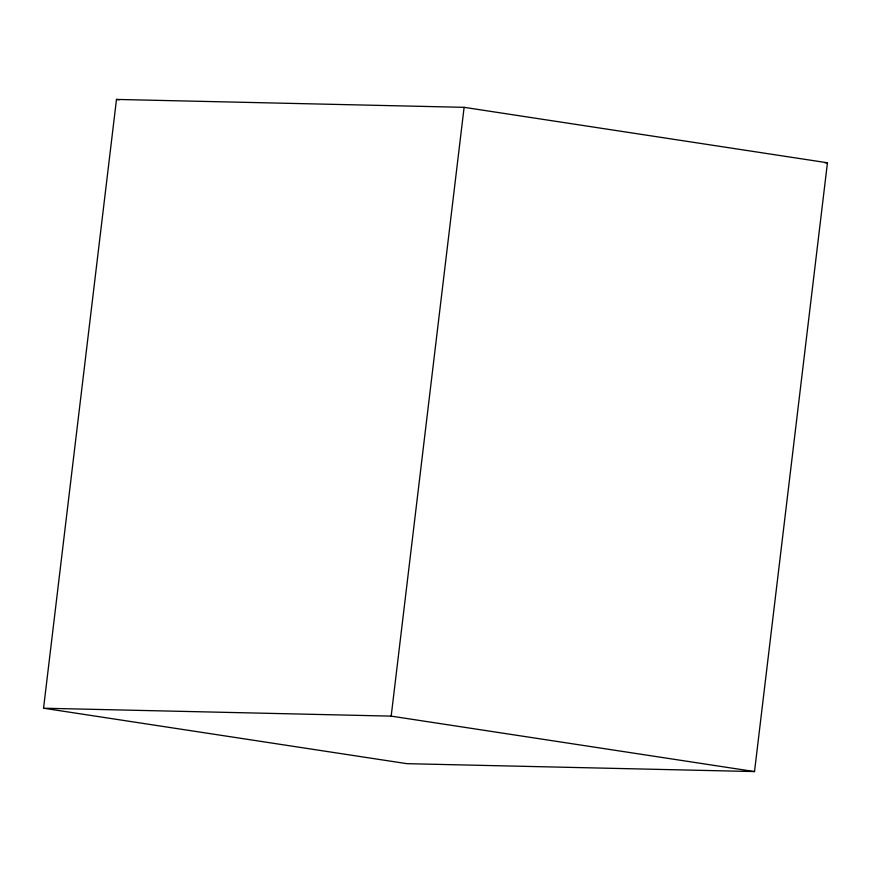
<?xml version="1.0" encoding="UTF-8"?>
<svg xmlns="http://www.w3.org/2000/svg" width="871" height="871" viewBox="0 0 871 871"><rect width="100%" height="100%" fill="white"/><g stroke="black" fill="none" stroke-linecap="round" stroke-linejoin="round"><path stroke-width="1.31" d="M43.55 708.221L116.485 99.425L464.112 107.329L827.45 162.779L754.515 771.575L406.888 763.671L43.55 708.221L391.177 716.125L754.515 771.575M391.177 716.125L464.112 107.329M824.739 162.725L827.45 162.779M116.485 99.425L119.175 99.827"/></g></svg>
